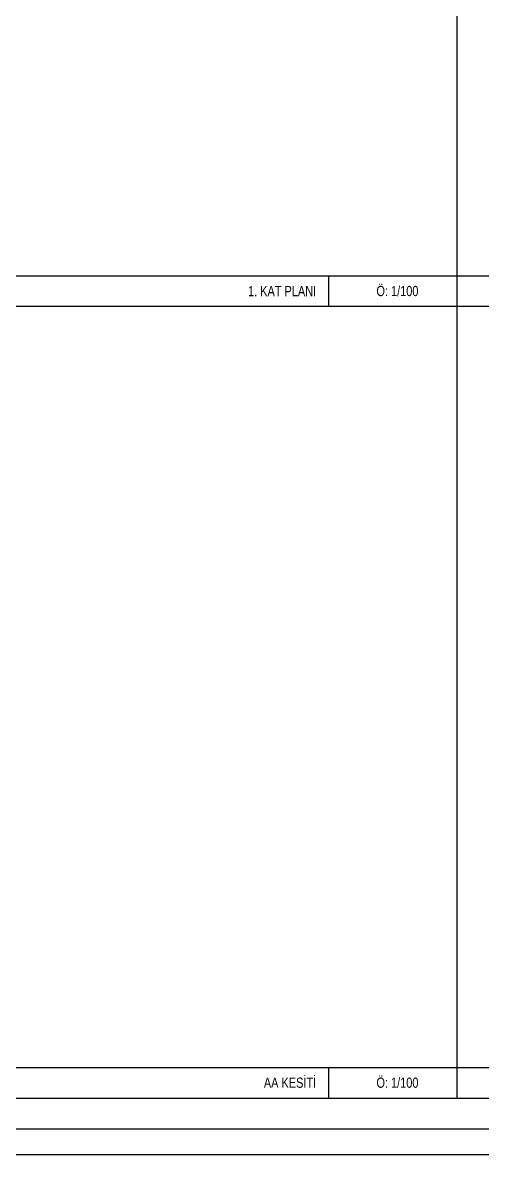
# Model space of a CAD drawing. Header units: centimetres. Extents: x 26569 to 160723, y -3143 to 14565.
# Drawn here: x 99383 to 101181, y -3143 to 1282 of the extents above; entities that cross this region are included whole.
import ezdxf

# ---------------------------------------------------------------- set-up
doc = ezdxf.new("R2010")
doc.units = ezdxf.units.CM
doc.header["$LTSCALE"] = 100
doc.layers.add('A-ANNO-TEXT', color=50, linetype='Continuous')
doc.layers.add('A-ANNO-TTBL', color=157, linetype='Continuous')
doc.styles.add('Fields_200', font='act_simplex.shx', dxfattribs={"width": 0.8, "height": 40})

msp = doc.modelspace()

# ---------------------------------------------------------------- linework, layer by layer
at = {"layer": 'A-ANNO-TTBL'}
for p, q in [((101081.01, 9337.14), (101081.01, -2922.85)), ((76081.02, 292.09), (153081.03, 292.14)), ((127081.02, 172.14), (76081.02, 172.11))]:
    msp.add_line(p, q, dxfattribs=at)
for points in [[(157421.04, -3142.83), (157421.04, 9557.17), (26568.76, 9557.19), (26568.76, -3142.81)], [(157321.04, -3042.83), (157321.04, 9457.17), (26668.76, 9457.19), (26668.76, -3042.81)]]:
    msp.add_lwpolyline(points, close=True, dxfattribs=at)
for points in [[(100581.02, 172.14), (100581.02, 292.11)], [(48081.01, -2802.87), (153081.03, -2802.87)], [(100581.02, -2922.85), (100581.02, -2802.87)], [(48081.01, -2922.85), (153081.03, -2922.85)]]:
    msp.add_lwpolyline(points, dxfattribs=at)

# ---------------------------------------------------------------- texts
at = {"layer": 'A-ANNO-TEXT', "char_height": 40, "attachment_point": 6, "style": 'Fields_200'}
for s, width, insert in [('1. KAT PLANI', 916.0495, (100531.02, 232.12)), ('Ö: 1/100', 416.0558, (100931.01, 232.11)), ('AA KESİTİ', 916.0495, (100531.02, -2862.86)), ('Ö: 1/100', 416.0558, (100931.01, -2862.87))]:
    msp.add_mtext_dynamic_manual_height_columns(s, width=width, gutter_width=12.5, heights=[0], dxfattribs=dict(at, insert=insert))

doc.saveas('drawing.dxf')
